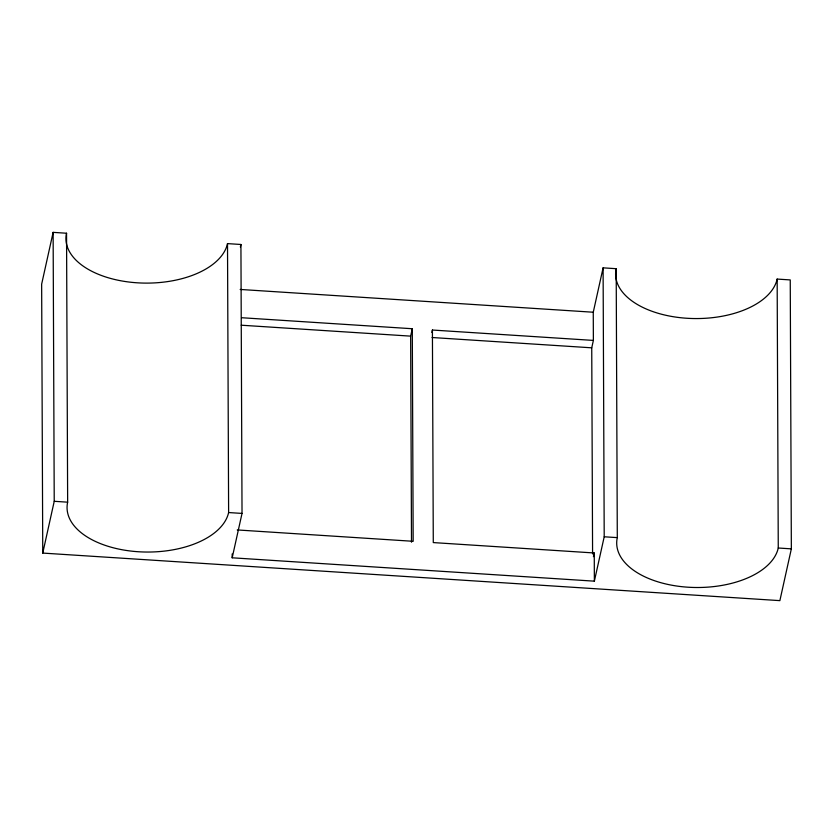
<?xml version="1.0" encoding="UTF-8"?>
<svg xmlns="http://www.w3.org/2000/svg" width="833" height="833" viewBox="0 0 833 833"><rect width="100%" height="100%" fill="white"/><g stroke="black" fill="none" stroke-linecap="round" stroke-linejoin="round"><path stroke-width="1.25" d="M603.102 267.841L604.206 536.785L594.366 581.163L232.188 557.798L242.028 513.42L240.924 244.486L227.513 243.611A81.082 44.68 -0.2 0 1 137.185 282.804A81.082 44.68 -0.2 0 1 66.546 233.23L53.125 232.365L41.65 284.147L42.754 553.081L779.875 600.635L791.35 548.853L790.246 279.919L777.158 279.076A81.082 44.68 -0.2 0 1 686.84 318.258A81.082 44.68 -0.2 0 1 616.191 268.695L603.102 267.841L593.263 312.229L593.377 340.416L591.742 347.819L592.586 553.893M42.754 553.081L54.228 501.299L53.125 232.365M240.362 247.016L240.924 244.486M411.502 542.21L410.648 336.136L412.293 328.733L241.549 317.717M431.869 332.502L432.41 330.035L593.377 340.416M593.429 556.673L594.252 552.977L433.285 542.585L432.41 330.035M240.175 289.447L593.263 312.229M241.206 325.203L410.648 336.136M432.067 337.511L591.742 347.819M54.228 501.299L67.65 502.174A81.082 44.68 -0.2 0 0 138.288 551.738A81.082 44.68 -0.2 0 0 228.617 512.555L242.028 513.42M604.206 536.785L617.295 537.629A81.082 44.68 -0.2 0 0 687.943 587.203A81.082 44.68 -0.2 0 0 778.261 548.01L791.35 548.853M237.249 529.944L413.168 541.294L412.293 328.733M777.158 279.076L778.261 548.01M616.191 268.695L617.295 537.629M594.252 552.977L594.366 581.163M232.178 553.955L232.188 557.798M227.513 243.611L228.617 512.555M66.546 233.23L67.65 502.174"/></g></svg>
